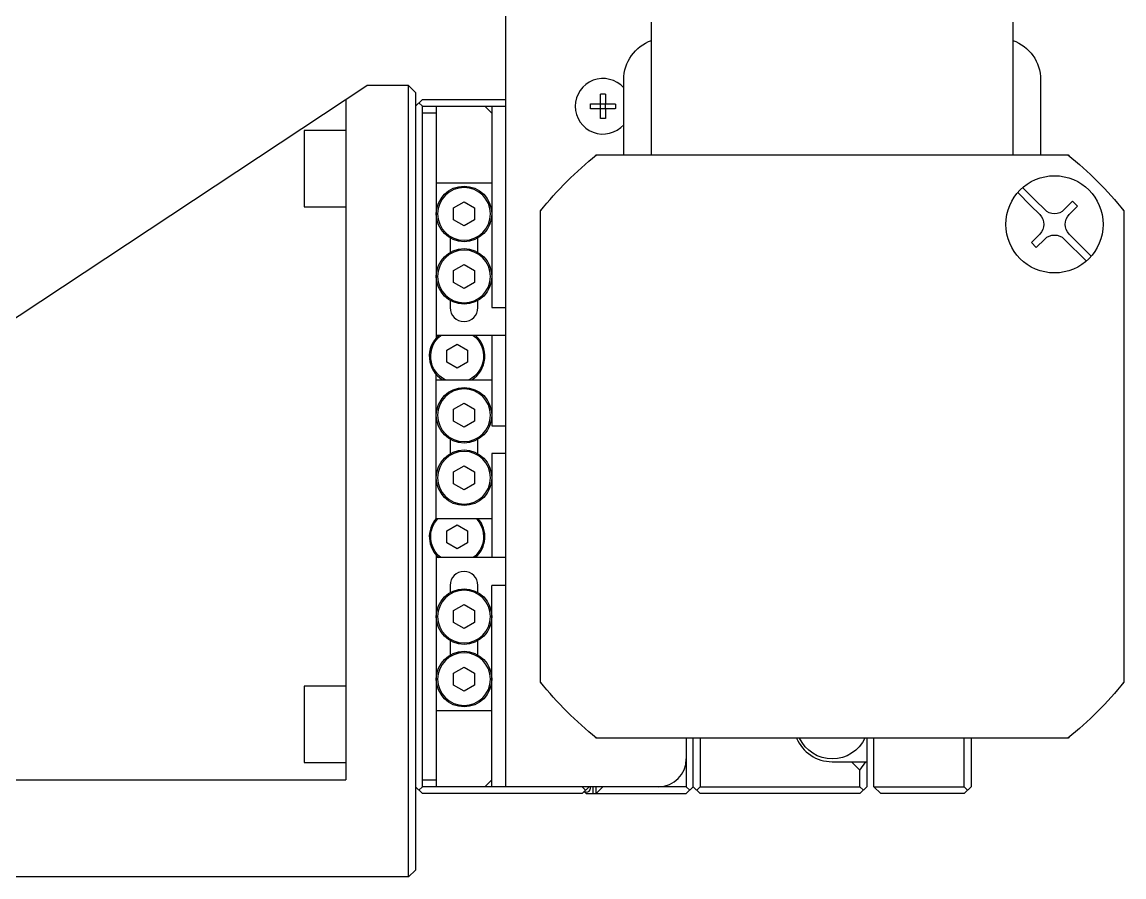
# Model space of a CAD drawing. Extents: x 0 to 1580, y -8 to 1316.
# Drawn here: x 1152.2 to 1231.5, y 522.7 to 584.3 of the extents above; entities that cross this region are included whole.
import ezdxf

# ---------------------------------------------------------------- set-up
doc = ezdxf.new("R2010")
doc.units = 0
doc.header["$LTSCALE"] = 0.5
doc.layers.add('MSM_CONTINUOUS', color=7, linetype='CONTINUOUS')

msp = doc.modelspace()

# ---------------------------------------------------------------- linework, layer by layer
at = {"layer": 'MSM_CONTINUOUS'}
for p, q in [((1186.968, 529.24), (1186.968, 593.24)), ((1197.468, 574.74), (1197.468, 584.31)), ((1223.468, 584.31), (1223.468, 574.74)), ((1195.468, 574.74), (1195.468, 580.159)), ((1225.468, 580.159), (1225.468, 574.74)), ((1100.468, 529.105), (1176.968, 579.74)), ((1179.968, 579.74), (1176.968, 579.74)), ((1179.968, 522.74), (1179.968, 579.74)), ((1180.468, 579.24), (1179.968, 579.74)), ((1180.468, 579.24), (1180.468, 523.24)), ((1193.788, 578.42), (1193.788, 579.126)), ((1194.148, 579.126), (1194.148, 578.42)), ((1175.468, 578.747), (1175.468, 529.74)), ((1180.968, 578.74), (1180.468, 578.24)), ((1180.718, 578.49), (1180.968, 578.24)), ((1180.968, 578.74), (1186.968, 578.74)), ((1180.968, 578.24), (1186.968, 578.24)), ((1180.968, 529.24), (1180.968, 578.24)), ((1181.968, 578.24), (1181.968, 561.562)), ((1185.468, 578.24), (1185.968, 577.74)), ((1185.968, 578.24), (1185.968, 563.74)), ((1193.082, 578.42), (1193.788, 578.42)), ((1193.799, 578.409), (1193.788, 578.42)), ((1193.799, 578.409), (1194.138, 578.409)), ((1193.799, 578.07), (1193.799, 578.409)), ((1194.138, 578.409), (1194.148, 578.42)), ((1194.138, 578.409), (1194.138, 578.07)), ((1194.148, 578.42), (1194.855, 578.42)), ((1181.968, 577.74), (1180.968, 577.74)), ((1193.788, 578.06), (1193.082, 578.06)), ((1193.799, 578.07), (1193.788, 578.06)), ((1193.788, 577.353), (1193.788, 578.06)), ((1194.138, 578.07), (1193.799, 578.07)), ((1194.138, 578.07), (1194.148, 578.06)), ((1194.148, 578.06), (1194.148, 577.353)), ((1194.855, 578.06), (1194.148, 578.06)), ((1172.468, 576.49), (1172.468, 570.99)), ((1175.468, 576.49), (1172.468, 576.49)), ((1193.468, 574.74), (1193.339, 574.61)), ((1193.498, 574.74), (1227.439, 574.74)), ((1227.597, 574.61), (1227.468, 574.74)), ((1181.968, 572.74), (1185.968, 572.74)), ((1224.746, 571.108), (1223.823, 572.031)), ((1224.176, 572.385), (1225.099, 571.462)), ((1183.218, 570.923), (1183.968, 571.356)), ((1183.968, 571.356), (1184.718, 570.923)), ((1225.408, 570.447), (1224.746, 571.108)), ((1225.099, 571.462), (1225.761, 570.8)), ((1227.175, 570.8), (1227.776, 571.401)), ((1227.776, 571.401), (1228.13, 571.048)), ((1172.468, 570.99), (1175.468, 570.99)), ((1183.218, 570.057), (1183.218, 570.923)), ((1184.718, 570.923), (1184.718, 570.057)), ((1189.597, 570.869), (1189.468, 570.74)), ((1189.468, 536.769), (1189.468, 570.71)), ((1228.13, 571.048), (1227.529, 570.447)), ((1231.468, 570.74), (1231.339, 570.869)), ((1231.468, 570.71), (1231.468, 536.769)), ((1183.968, 569.623), (1183.218, 570.057)), ((1184.718, 570.057), (1183.968, 569.623)), ((1182.968, 568.757), (1182.968, 567.722)), ((1184.968, 567.722), (1184.968, 568.757)), ((1224.807, 568.431), (1225.408, 569.032)), ((1227.529, 569.032), (1229.114, 567.448)), ((1225.16, 568.078), (1224.807, 568.431)), ((1225.761, 568.679), (1225.16, 568.078)), ((1228.76, 567.094), (1227.175, 568.679)), ((1183.218, 566.423), (1183.968, 566.856)), ((1183.218, 565.557), (1183.218, 566.423)), ((1183.968, 566.856), (1184.718, 566.423)), ((1184.718, 566.423), (1184.718, 565.557)), ((1183.968, 565.123), (1183.218, 565.557)), ((1184.718, 565.557), (1183.968, 565.123)), ((1182.968, 564.257), (1182.968, 563.74)), ((1184.968, 563.74), (1184.968, 564.257)), ((1185.968, 563.74), (1186.968, 563.74)), ((1186.968, 561.74), (1181.968, 561.74)), ((1185.968, 561.74), (1185.968, 555.24)), ((1182.718, 560.673), (1183.468, 561.106)), ((1183.468, 561.106), (1184.218, 560.673)), ((1182.718, 559.807), (1182.718, 560.673)), ((1184.218, 560.673), (1184.218, 559.807)), ((1183.468, 559.373), (1182.718, 559.807)), ((1184.218, 559.807), (1183.468, 559.373)), ((1181.968, 548.54), (1181.968, 558.917)), ((1181.968, 558.54), (1185.968, 558.54)), ((1183.218, 556.423), (1183.968, 556.856)), ((1183.968, 556.856), (1184.718, 556.423)), ((1183.218, 555.557), (1183.218, 556.423)), ((1184.718, 556.423), (1184.718, 555.557)), ((1183.968, 555.123), (1183.218, 555.557)), ((1184.718, 555.557), (1183.968, 555.123)), ((1185.968, 555.24), (1186.968, 555.24)), ((1182.968, 554.257), (1182.968, 553.222)), ((1184.968, 553.222), (1184.968, 554.257)), ((1185.968, 553.24), (1185.968, 545.74)), ((1186.968, 553.24), (1185.968, 553.24)), ((1183.218, 551.923), (1183.968, 552.356)), ((1183.968, 552.356), (1184.718, 551.923)), ((1183.218, 551.057), (1183.218, 551.923)), ((1184.718, 551.923), (1184.718, 551.057)), ((1183.968, 550.623), (1183.218, 551.057)), ((1184.718, 551.057), (1183.968, 550.623)), ((1185.968, 548.54), (1181.968, 548.54)), ((1182.718, 547.673), (1183.468, 548.106)), ((1183.468, 548.106), (1184.218, 547.673)), ((1182.718, 546.807), (1182.718, 547.673)), ((1184.218, 547.673), (1184.218, 546.807)), ((1183.468, 546.373), (1182.718, 546.807)), ((1184.218, 546.807), (1183.468, 546.373)), ((1181.968, 545.917), (1181.968, 529.24)), ((1186.968, 545.74), (1181.968, 545.74)), ((1182.968, 543.74), (1182.968, 543.222)), ((1184.968, 543.222), (1184.968, 543.74)), ((1185.968, 529.24), (1185.968, 543.74)), ((1186.968, 543.74), (1185.968, 543.74)), ((1183.218, 541.923), (1183.968, 542.356)), ((1183.218, 541.057), (1183.218, 541.923)), ((1183.968, 542.356), (1184.718, 541.923)), ((1184.718, 541.923), (1184.718, 541.057)), ((1183.968, 540.623), (1183.218, 541.057)), ((1184.718, 541.057), (1183.968, 540.623)), ((1182.968, 539.757), (1182.968, 538.722)), ((1184.968, 538.722), (1184.968, 539.757)), ((1183.218, 537.423), (1183.968, 537.856)), ((1183.968, 537.856), (1184.718, 537.423)), ((1183.218, 536.557), (1183.218, 537.423)), ((1184.718, 537.423), (1184.718, 536.557)), ((1172.468, 536.49), (1172.468, 530.99)), ((1175.468, 536.49), (1172.468, 536.49)), ((1183.968, 536.123), (1183.218, 536.557)), ((1184.718, 536.557), (1183.968, 536.123)), ((1189.468, 536.74), (1189.597, 536.61)), ((1231.339, 536.61), (1231.468, 536.74)), ((1181.968, 534.74), (1185.968, 534.74)), ((1193.339, 532.869), (1193.468, 532.74)), ((1227.439, 532.74), (1193.498, 532.74)), ((1199.968, 532.74), (1199.968, 529.24)), ((1200.468, 529.24), (1200.468, 532.74)), ((1200.968, 532.74), (1200.968, 529.24)), ((1212.968, 532.74), (1212.968, 529.24)), ((1213.468, 529.24), (1213.468, 532.74)), ((1219.968, 529.24), (1219.968, 532.74)), ((1220.468, 532.74), (1220.468, 529.24)), ((1227.468, 532.74), (1227.597, 532.869)), ((1172.468, 530.99), (1175.468, 530.99)), ((1210.468, 531.04), (1212.968, 531.04)), ((1211.868, 531.04), (1212.468, 530.44)), ((1212.468, 530.44), (1212.893, 531.04)), ((1212.468, 529.24), (1212.468, 530.44)), ((1101.426, 529.74), (1175.468, 529.74)), ((1180.468, 529.24), (1180.968, 528.74)), ((1180.968, 529.24), (1180.718, 528.99)), ((1180.968, 529.74), (1181.968, 529.74)), ((1199.968, 529.24), (1180.968, 529.24)), ((1185.968, 529.74), (1185.468, 529.24)), ((1192.718, 528.99), (1192.468, 529.24)), ((1192.468, 528.74), (1192.968, 529.24)), ((1193.068, 529.14), (1193.068, 529.24)), ((1193.268, 528.74), (1193.268, 529.24)), ((1193.468, 528.74), (1193.468, 529.24)), ((1193.468, 528.74), (1193.968, 529.24)), ((1199.968, 529.24), (1200.218, 528.99)), ((1199.968, 528.74), (1200.468, 529.24)), ((1200.968, 528.74), (1200.468, 529.24)), ((1200.968, 529.24), (1200.718, 528.99)), ((1200.968, 529.24), (1212.468, 529.24)), ((1212.718, 528.99), (1212.468, 529.24)), ((1212.468, 528.74), (1212.968, 529.24)), ((1213.468, 529.24), (1219.968, 529.24)), ((1213.968, 528.74), (1213.468, 529.24)), ((1220.218, 528.99), (1219.968, 529.24)), ((1220.468, 529.24), (1219.968, 528.74)), ((1192.468, 528.74), (1180.968, 528.74)), ((1192.768, 528.84), (1192.568, 528.84)), ((1192.768, 528.74), (1192.668, 528.84)), ((1192.768, 528.74), (1199.968, 528.74)), ((1212.468, 528.74), (1200.968, 528.74)), ((1219.968, 528.74), (1213.968, 528.74)), ((1179.968, 522.74), (1150.468, 522.74)), ((1179.968, 522.74), (1180.468, 523.24))]:
    msp.add_line(p, q, dxfattribs=at)
for points in [[(1193.79, 579.126, 0), (1193.79, 579.126, 0), (1193.79, 579.126, 0), (1193.8, 579.126, 0), (1193.8, 579.126, 0), (1193.8, 579.126, 0), (1193.81, 579.126, 0), (1193.81, 579.126, 0), (1193.81, 579.126, 0), (1193.81, 579.126, 0), (1193.82, 579.127, 0), (1193.82, 579.127, 0), (1193.82, 579.127, 0), (1193.82, 579.127, 0), (1193.83, 579.127, 0), (1193.83, 579.127, 0), (1193.83, 579.127, 0), (1193.84, 579.127, 0), (1193.84, 579.127, 0), (1193.84, 579.127, 0), (1193.84, 579.127, 0), (1193.85, 579.127, 0), (1193.85, 579.127, 0), (1193.85, 579.127, 0), (1193.86, 579.127, 0), (1193.86, 579.127, 0), (1193.86, 579.127, 0), (1193.86, 579.127, 0), (1193.87, 579.127, 0), (1193.87, 579.127, 0), (1193.87, 579.128, 0), (1193.88, 579.128, 0), (1193.88, 579.128, 0), (1193.88, 579.128, 0), (1193.88, 579.128, 0), (1193.89, 579.128, 0), (1193.89, 579.128, 0), (1193.89, 579.128, 0), (1193.9, 579.128, 0), (1193.9, 579.128, 0), (1193.9, 579.128, 0), (1193.9, 579.128, 0), (1193.91, 579.128, 0), (1193.91, 579.128, 0), (1193.91, 579.128, 0), (1193.91, 579.128, 0), (1193.92, 579.128, 0), (1193.92, 579.128, 0), (1193.92, 579.128, 0), (1193.93, 579.128, 0), (1193.93, 579.128, 0), (1193.93, 579.128, 0), (1193.93, 579.128, 0), (1193.94, 579.128, 0), (1193.94, 579.128, 0), (1193.94, 579.128, 0), (1193.95, 579.128, 0), (1193.95, 579.128, 0), (1193.95, 579.128, 0), (1193.95, 579.128, 0), (1193.96, 579.128, 0), (1193.96, 579.128, 0), (1193.96, 579.128, 0), (1193.97, 579.128, 0), (1193.97, 579.128, 0), (1193.97, 579.128, 0), (1193.97, 579.128, 0), (1193.98, 579.128, 0), (1193.98, 579.128, 0), (1193.98, 579.128, 0), (1193.99, 579.128, 0), (1193.99, 579.128, 0), (1193.99, 579.128, 0), (1193.99, 579.128, 0), (1194, 579.128, 0), (1194, 579.128, 0), (1194, 579.128, 0), (1194, 579.128, 0), (1194.01, 579.128, 0), (1194.01, 579.128, 0), (1194.01, 579.128, 0), (1194.02, 579.128, 0), (1194.02, 579.128, 0), (1194.02, 579.128, 0), (1194.02, 579.128, 0), (1194.03, 579.128, 0), (1194.03, 579.128, 0), (1194.03, 579.128, 0), (1194.04, 579.128, 0), (1194.04, 579.128, 0), (1194.04, 579.128, 0), (1194.04, 579.128, 0), (1194.05, 579.128, 0), (1194.05, 579.128, 0), (1194.05, 579.128, 0), (1194.06, 579.128, 0), (1194.06, 579.128, 0), (1194.06, 579.128, 0), (1194.06, 579.128, 0), (1194.07, 579.127, 0), (1194.07, 579.127, 0), (1194.07, 579.127, 0), (1194.08, 579.127, 0), (1194.08, 579.127, 0), (1194.08, 579.127, 0), (1194.08, 579.127, 0), (1194.09, 579.127, 0), (1194.09, 579.127, 0), (1194.09, 579.127, 0), (1194.09, 579.127, 0), (1194.1, 579.127, 0), (1194.1, 579.127, 0), (1194.1, 579.127, 0), (1194.11, 579.127, 0), (1194.11, 579.127, 0), (1194.11, 579.127, 0), (1194.11, 579.127, 0), (1194.12, 579.127, 0), (1194.12, 579.127, 0), (1194.12, 579.126, 0), (1194.13, 579.126, 0), (1194.13, 579.126, 0), (1194.13, 579.126, 0), (1194.13, 579.126, 0), (1194.14, 579.126, 0), (1194.14, 579.126, 0), (1194.14, 579.126, 0), (1194.15, 579.126, 0), (1194.15, 579.126, 0)], [(1193.08, 578.06, 0), (1193.08, 578.062, 0), (1193.08, 578.065, 0), (1193.08, 578.068, 0), (1193.08, 578.071, 0), (1193.08, 578.074, 0), (1193.08, 578.076, 0), (1193.08, 578.079, 0), (1193.08, 578.082, 0), (1193.08, 578.085, 0), (1193.08, 578.088, 0), (1193.08, 578.09, 0), (1193.08, 578.093, 0), (1193.08, 578.096, 0), (1193.08, 578.099, 0), (1193.08, 578.102, 0), (1193.08, 578.104, 0), (1193.08, 578.107, 0), (1193.08, 578.11, 0), (1193.08, 578.113, 0), (1193.08, 578.116, 0), (1193.08, 578.119, 0), (1193.08, 578.121, 0), (1193.08, 578.124, 0), (1193.08, 578.127, 0), (1193.08, 578.13, 0), (1193.08, 578.133, 0), (1193.08, 578.135, 0), (1193.08, 578.138, 0), (1193.08, 578.141, 0), (1193.08, 578.144, 0), (1193.08, 578.147, 0), (1193.08, 578.149, 0), (1193.08, 578.152, 0), (1193.08, 578.155, 0), (1193.08, 578.158, 0), (1193.08, 578.161, 0), (1193.08, 578.164, 0), (1193.08, 578.166, 0), (1193.08, 578.169, 0), (1193.08, 578.172, 0), (1193.08, 578.175, 0), (1193.08, 578.178, 0), (1193.08, 578.18, 0), (1193.08, 578.183, 0), (1193.08, 578.186, 0), (1193.08, 578.189, 0), (1193.08, 578.192, 0), (1193.08, 578.194, 0), (1193.08, 578.197, 0), (1193.08, 578.2, 0), (1193.08, 578.203, 0), (1193.08, 578.206, 0), (1193.08, 578.209, 0), (1193.08, 578.211, 0), (1193.08, 578.214, 0), (1193.08, 578.217, 0), (1193.08, 578.22, 0), (1193.08, 578.223, 0), (1193.08, 578.225, 0), (1193.08, 578.228, 0), (1193.08, 578.231, 0), (1193.08, 578.234, 0), (1193.08, 578.237, 0), (1193.08, 578.24, 0), (1193.08, 578.242, 0), (1193.08, 578.245, 0), (1193.08, 578.248, 0), (1193.08, 578.251, 0), (1193.08, 578.254, 0), (1193.08, 578.256, 0), (1193.08, 578.259, 0), (1193.08, 578.262, 0), (1193.08, 578.265, 0), (1193.08, 578.268, 0), (1193.08, 578.27, 0), (1193.08, 578.273, 0), (1193.08, 578.276, 0), (1193.08, 578.279, 0), (1193.08, 578.282, 0), (1193.08, 578.285, 0), (1193.08, 578.287, 0), (1193.08, 578.29, 0), (1193.08, 578.293, 0), (1193.08, 578.296, 0), (1193.08, 578.299, 0), (1193.08, 578.301, 0), (1193.08, 578.304, 0), (1193.08, 578.307, 0), (1193.08, 578.31, 0), (1193.08, 578.313, 0), (1193.08, 578.315, 0), (1193.08, 578.318, 0), (1193.08, 578.321, 0), (1193.08, 578.324, 0), (1193.08, 578.327, 0), (1193.08, 578.33, 0), (1193.08, 578.332, 0), (1193.08, 578.335, 0), (1193.08, 578.338, 0), (1193.08, 578.341, 0), (1193.08, 578.344, 0), (1193.08, 578.346, 0), (1193.08, 578.349, 0), (1193.08, 578.352, 0), (1193.08, 578.355, 0), (1193.08, 578.358, 0), (1193.08, 578.36, 0), (1193.08, 578.363, 0), (1193.08, 578.366, 0), (1193.08, 578.369, 0), (1193.08, 578.372, 0), (1193.08, 578.375, 0), (1193.08, 578.377, 0), (1193.08, 578.38, 0), (1193.08, 578.383, 0), (1193.08, 578.386, 0), (1193.08, 578.389, 0), (1193.08, 578.391, 0), (1193.08, 578.394, 0), (1193.08, 578.397, 0), (1193.08, 578.4, 0), (1193.08, 578.403, 0), (1193.08, 578.405, 0), (1193.08, 578.408, 0), (1193.08, 578.411, 0), (1193.08, 578.414, 0), (1193.08, 578.417, 0), (1193.08, 578.42, 0)], [(1194.85, 578.42, 0), (1194.85, 578.417, 0), (1194.85, 578.414, 0), (1194.85, 578.411, 0), (1194.85, 578.408, 0), (1194.85, 578.405, 0), (1194.86, 578.403, 0), (1194.86, 578.4, 0), (1194.86, 578.397, 0), (1194.86, 578.394, 0), (1194.86, 578.391, 0), (1194.86, 578.389, 0), (1194.86, 578.386, 0), (1194.86, 578.383, 0), (1194.86, 578.38, 0), (1194.86, 578.377, 0), (1194.86, 578.375, 0), (1194.86, 578.372, 0), (1194.86, 578.369, 0), (1194.86, 578.366, 0), (1194.86, 578.363, 0), (1194.86, 578.36, 0), (1194.86, 578.358, 0), (1194.86, 578.355, 0), (1194.86, 578.352, 0), (1194.86, 578.349, 0), (1194.86, 578.346, 0), (1194.86, 578.344, 0), (1194.86, 578.341, 0), (1194.86, 578.338, 0), (1194.86, 578.335, 0), (1194.86, 578.332, 0), (1194.86, 578.33, 0), (1194.86, 578.327, 0), (1194.86, 578.324, 0), (1194.86, 578.321, 0), (1194.86, 578.318, 0), (1194.86, 578.315, 0), (1194.86, 578.313, 0), (1194.86, 578.31, 0), (1194.86, 578.307, 0), (1194.86, 578.304, 0), (1194.86, 578.301, 0), (1194.86, 578.299, 0), (1194.86, 578.296, 0), (1194.86, 578.293, 0), (1194.86, 578.29, 0), (1194.86, 578.287, 0), (1194.86, 578.285, 0), (1194.86, 578.282, 0), (1194.86, 578.279, 0), (1194.86, 578.276, 0), (1194.86, 578.273, 0), (1194.86, 578.27, 0), (1194.86, 578.268, 0), (1194.86, 578.265, 0), (1194.86, 578.262, 0), (1194.86, 578.259, 0), (1194.86, 578.256, 0), (1194.86, 578.254, 0), (1194.86, 578.251, 0), (1194.86, 578.248, 0), (1194.86, 578.245, 0), (1194.86, 578.242, 0), (1194.86, 578.24, 0), (1194.86, 578.237, 0), (1194.86, 578.234, 0), (1194.86, 578.231, 0), (1194.86, 578.228, 0), (1194.86, 578.225, 0), (1194.86, 578.223, 0), (1194.86, 578.22, 0), (1194.86, 578.217, 0), (1194.86, 578.214, 0), (1194.86, 578.211, 0), (1194.86, 578.209, 0), (1194.86, 578.206, 0), (1194.86, 578.203, 0), (1194.86, 578.2, 0), (1194.86, 578.197, 0), (1194.86, 578.194, 0), (1194.86, 578.192, 0), (1194.86, 578.189, 0), (1194.86, 578.186, 0), (1194.86, 578.183, 0), (1194.86, 578.18, 0), (1194.86, 578.178, 0), (1194.86, 578.175, 0), (1194.86, 578.172, 0), (1194.86, 578.169, 0), (1194.86, 578.166, 0), (1194.86, 578.164, 0), (1194.86, 578.161, 0), (1194.86, 578.158, 0), (1194.86, 578.155, 0), (1194.86, 578.152, 0), (1194.86, 578.149, 0), (1194.86, 578.147, 0), (1194.86, 578.144, 0), (1194.86, 578.141, 0), (1194.86, 578.138, 0), (1194.86, 578.135, 0), (1194.86, 578.133, 0), (1194.86, 578.13, 0), (1194.86, 578.127, 0), (1194.86, 578.124, 0), (1194.86, 578.121, 0), (1194.86, 578.119, 0), (1194.86, 578.116, 0), (1194.86, 578.113, 0), (1194.86, 578.11, 0), (1194.86, 578.107, 0), (1194.86, 578.104, 0), (1194.86, 578.102, 0), (1194.86, 578.099, 0), (1194.86, 578.096, 0), (1194.86, 578.093, 0), (1194.86, 578.09, 0), (1194.86, 578.088, 0), (1194.86, 578.085, 0), (1194.86, 578.082, 0), (1194.86, 578.079, 0), (1194.86, 578.076, 0), (1194.85, 578.074, 0), (1194.85, 578.071, 0), (1194.85, 578.068, 0), (1194.85, 578.065, 0), (1194.85, 578.062, 0), (1194.85, 578.06, 0)], [(1194.15, 577.353, 0), (1194.15, 577.353, 0), (1194.14, 577.353, 0), (1194.14, 577.353, 0), (1194.14, 577.353, 0), (1194.13, 577.353, 0), (1194.13, 577.353, 0), (1194.13, 577.353, 0), (1194.13, 577.353, 0), (1194.12, 577.353, 0), (1194.12, 577.353, 0), (1194.12, 577.352, 0), (1194.11, 577.352, 0), (1194.11, 577.352, 0), (1194.11, 577.352, 0), (1194.11, 577.352, 0), (1194.1, 577.352, 0), (1194.1, 577.352, 0), (1194.1, 577.352, 0), (1194.09, 577.352, 0), (1194.09, 577.352, 0), (1194.09, 577.352, 0), (1194.09, 577.352, 0), (1194.08, 577.352, 0), (1194.08, 577.352, 0), (1194.08, 577.352, 0), (1194.08, 577.352, 0), (1194.07, 577.352, 0), (1194.07, 577.352, 0), (1194.07, 577.352, 0), (1194.06, 577.352, 0), (1194.06, 577.352, 0), (1194.06, 577.351, 0), (1194.06, 577.351, 0), (1194.05, 577.351, 0), (1194.05, 577.351, 0), (1194.05, 577.351, 0), (1194.04, 577.351, 0), (1194.04, 577.351, 0), (1194.04, 577.351, 0), (1194.04, 577.351, 0), (1194.03, 577.351, 0), (1194.03, 577.351, 0), (1194.03, 577.351, 0), (1194.02, 577.351, 0), (1194.02, 577.351, 0), (1194.02, 577.351, 0), (1194.02, 577.351, 0), (1194.01, 577.351, 0), (1194.01, 577.351, 0), (1194.01, 577.351, 0), (1194, 577.351, 0), (1194, 577.351, 0), (1194, 577.351, 0), (1194, 577.351, 0), (1193.99, 577.351, 0), (1193.99, 577.351, 0), (1193.99, 577.351, 0), (1193.99, 577.351, 0), (1193.98, 577.351, 0), (1193.98, 577.351, 0), (1193.98, 577.351, 0), (1193.97, 577.351, 0), (1193.97, 577.351, 0), (1193.97, 577.351, 0), (1193.97, 577.351, 0), (1193.96, 577.351, 0), (1193.96, 577.351, 0), (1193.96, 577.351, 0), (1193.95, 577.351, 0), (1193.95, 577.351, 0), (1193.95, 577.351, 0), (1193.95, 577.351, 0), (1193.94, 577.351, 0), (1193.94, 577.351, 0), (1193.94, 577.351, 0), (1193.93, 577.351, 0), (1193.93, 577.351, 0), (1193.93, 577.351, 0), (1193.93, 577.351, 0), (1193.92, 577.351, 0), (1193.92, 577.351, 0), (1193.92, 577.351, 0), (1193.91, 577.351, 0), (1193.91, 577.351, 0), (1193.91, 577.351, 0), (1193.91, 577.351, 0), (1193.9, 577.351, 0), (1193.9, 577.351, 0), (1193.9, 577.351, 0), (1193.9, 577.351, 0), (1193.89, 577.351, 0), (1193.89, 577.351, 0), (1193.89, 577.351, 0), (1193.88, 577.351, 0), (1193.88, 577.351, 0), (1193.88, 577.351, 0), (1193.88, 577.352, 0), (1193.87, 577.352, 0), (1193.87, 577.352, 0), (1193.87, 577.352, 0), (1193.86, 577.352, 0), (1193.86, 577.352, 0), (1193.86, 577.352, 0), (1193.86, 577.352, 0), (1193.85, 577.352, 0), (1193.85, 577.352, 0), (1193.85, 577.352, 0), (1193.84, 577.352, 0), (1193.84, 577.352, 0), (1193.84, 577.352, 0), (1193.84, 577.352, 0), (1193.83, 577.352, 0), (1193.83, 577.352, 0), (1193.83, 577.352, 0), (1193.82, 577.352, 0), (1193.82, 577.352, 0), (1193.82, 577.352, 0), (1193.82, 577.353, 0), (1193.81, 577.353, 0), (1193.81, 577.353, 0), (1193.81, 577.353, 0), (1193.81, 577.353, 0), (1193.8, 577.353, 0), (1193.8, 577.353, 0), (1193.8, 577.353, 0), (1193.79, 577.353, 0), (1193.79, 577.353, 0), (1193.79, 577.353, 0)]]:
    msp.add_polyline3d(points, dxfattribs=at)
for centre, radius in [((1226.468, 569.74), 3.5), ((1183.968, 570.49), 2), ((1183.968, 565.99), 2), ((1183.968, 555.99), 2), ((1183.968, 551.49), 2), ((1183.968, 541.49), 2), ((1183.968, 536.99), 2)]:
    msp.add_circle(centre, radius, dxfattribs=at)
at = {"layer": 'MSM_CONTINUOUS', "extrusion": (0, 0, -1)}
for centre in [(-1183.968, 570.49), (-1183.968, 565.99), (-1183.968, 555.99), (-1183.968, 551.49), (-1183.968, 541.49), (-1183.968, 536.99)]:
    msp.add_circle(centre, 1.9, dxfattribs=at)
for centre, radius, start, end in [((-1198.468, 580.159), 3, 0, 70.52878), ((-1222.468, 580.159), 3, 109.47122, 180), ((-1210.468, 553.74), 27, 38.94244, 51.05756), ((-1210.468, 553.74), 27, 128.94244, 141.05756), ((-1224.7, 569.74), 1, 135, 225), ((-1226.468, 571.507), 1, 225, 315), ((-1228.236, 569.74), 1, 315, 45), ((-1226.468, 567.972), 1, 45, 135), ((-1183.468, 560.24), 1.9, 296.52535, 52.13635), ((-1183.468, 560.24), 1.9, 127.86365, 243.47463), ((-1183.468, 547.24), 1.9, 307.86365, 43.17355), ((-1183.468, 547.24), 1.9, 136.82645, 232.13637), ((-1210.468, 553.74), 27, 308.94244, 321.05756), ((-1210.468, 553.74), 27, 218.94244, 231.05756), ((-1210.468, 533.84), 2.6, 205.029, 334.971)]:
    msp.add_arc(centre, radius, start, end, dxfattribs=at)
at = {"layer": 'MSM_CONTINUOUS'}
for centre, radius, start, end in [((1193.968, 578.24), 2, 41.40962, 318.59038), ((1183.968, 563.74), 1, 180, 0), ((1183.468, 560.24), 2, 131.40962, 238.21167), ((1183.468, 560.24), 2, 301.78833, 48.59038), ((1183.468, 547.24), 2, 138.59038, 228.59039), ((1183.468, 547.24), 2, 311.40962, 40.5416), ((1183.968, 543.74), 1, 0, 180), ((1210.468, 533.84), 2.8, 203.1324, 270), ((1197.968, 531.24), 2, 270, 0), ((1192.768, 529.14), 0.3, 270, 0)]:
    msp.add_arc(centre, radius, start, end, dxfattribs=at)

doc.saveas('drawing.dxf')
